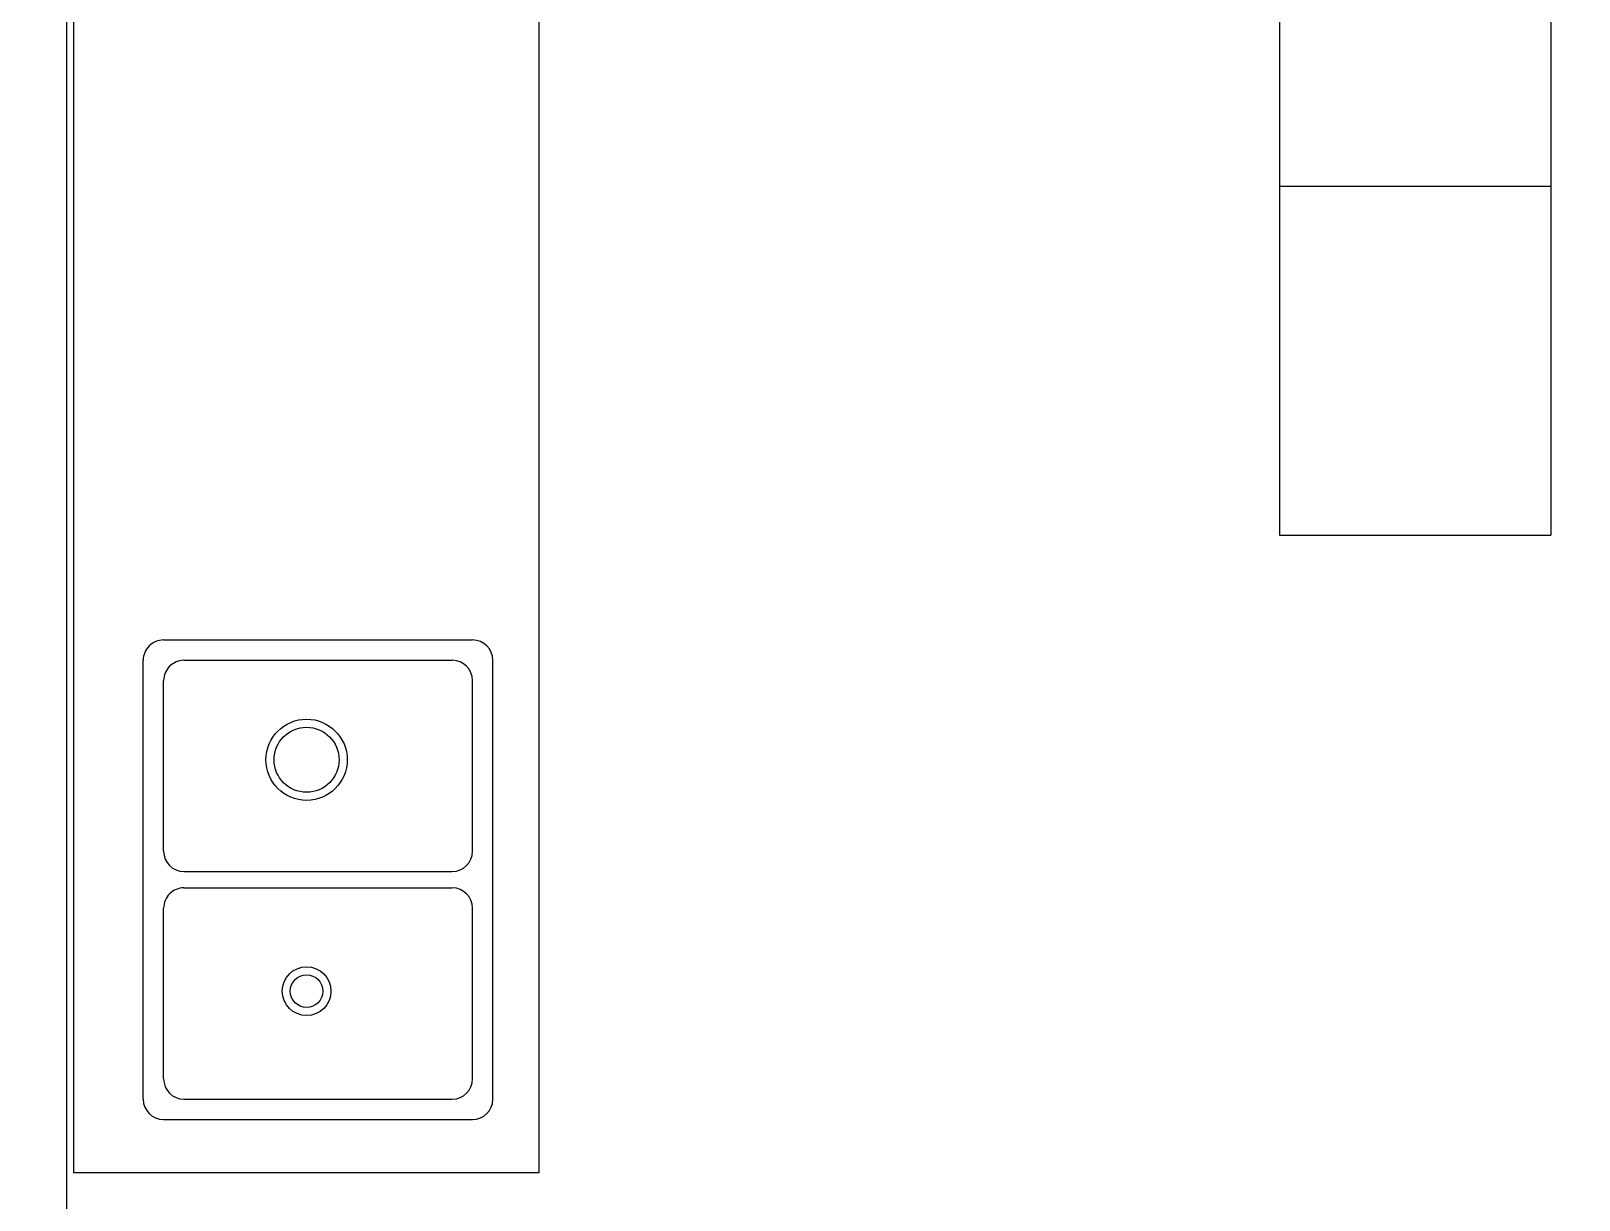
# Model space of a CAD drawing. Header units: metres. Extents: x 95 to 486, y 2972 to 3465.
# Drawn here: x 171.79 to 173.786, y 3243.941 to 3245.449 of the extents above; entities that cross this region are included whole.
import ezdxf

# ---------------------------------------------------------------- set-up
doc = ezdxf.new("R2010")
doc.units = ezdxf.units.M
for name, color, linetype in [('0_HOJA-CARATULA', 7, 'Continuous'), ('0_MUROS', 7, 'Continuous'), ('E_EQUIPAMIENTO', 1, 'Continuous')]:
    doc.layers.add(name, color=color, linetype=linetype)

# ---------------------------------------------------------------- blocks, each defined once
blk = doc.blocks.new('PILETACOCINA')
at = {"color": 1}
for p, q in [((6.3553, -1.4346), (6.9214, -1.4346)), ((6.3291, -1.4608), (6.3291, -1.8592)), ((6.3816, -1.4608), (6.6017, -1.4608)), ((6.6751, -1.4608), (6.8952, -1.4608)), ((6.9476, -1.4608), (6.9476, -1.8592)), ((6.3553, -1.4871), (6.3553, -1.833)), ((6.6279, -1.4871), (6.6279, -1.833)), ((6.6489, -1.4871), (6.6489, -1.833)), ((6.9214, -1.4871), (6.9214, -1.833)), ((6.3816, -1.8592), (6.6017, -1.8592)), ((6.6751, -1.8592), (6.8952, -1.8592)), ((6.3553, -1.8854), (6.9214, -1.8854))]:
    blk.add_line(p, q, dxfattribs=at)
for centre, radius in [((6.7931, -1.6452), 0.0524), ((6.4947, -1.6452), 0.0314), ((6.7931, -1.6452), 0.0419), ((6.4947, -1.6452), 0.021)]:
    blk.add_circle(centre, radius, dxfattribs=at)
for centre, start, end in [((6.3553, -1.4608), 90, 180), ((6.9214, -1.4608), 360, 90), ((6.3816, -1.4871), 90, 180), ((6.6017, -1.4871), 360, 90), ((6.6751, -1.4871), 90, 180), ((6.8952, -1.4871), 360, 90), ((6.3816, -1.833), 180, 270), ((6.6017, -1.833), 270, 360), ((6.6751, -1.833), 180, 270), ((6.8952, -1.833), 270, 360), ((6.3553, -1.8592), 180, 270), ((6.9214, -1.8592), 270, 360)]:
    blk.add_arc(centre, 0.0262, start, end, dxfattribs=at)

msp = doc.modelspace()

# ---------------------------------------------------------------- linework, layer by layer
at = {"layer": '0_HOJA-CARATULA'}
msp.add_circle((196.2281, 3222.4589), 101.1095, dxfattribs=at)
at = {"layer": '0_MUROS'}
msp.add_line((171.8361, 3232.0536), (171.8361, 3252.2436), dxfattribs=at)
at = {"layer": '0_MUROS', "color": 2}
for p, q in [((171.8451, 3243.9763), (171.8451, 3246.3424)), ((172.4451, 3243.9763), (172.4451, 3246.3424)), ((172.4451, 3243.9763), (171.8451, 3243.9763))]:
    msp.add_line(p, q, dxfattribs=at)
at = {"layer": 'E_EQUIPAMIENTO'}
for p, q in [((173.3996, 3246.599), (173.3996, 3244.799)), ((173.7496, 3246.599), (173.7496, 3244.799)), ((173.3996, 3245.249), (173.7496, 3245.249)), ((173.3996, 3244.799), (173.7496, 3244.799))]:
    msp.add_line(p, q, dxfattribs=at)

# ---------------------------------------------------------------- block references
at = {"layer": '0_MUROS', "rotation": 90}
msp.add_blockref('PILETACOCINA', (170.5001, 3237.7161), dxfattribs=at)

doc.saveas('drawing.dxf')
